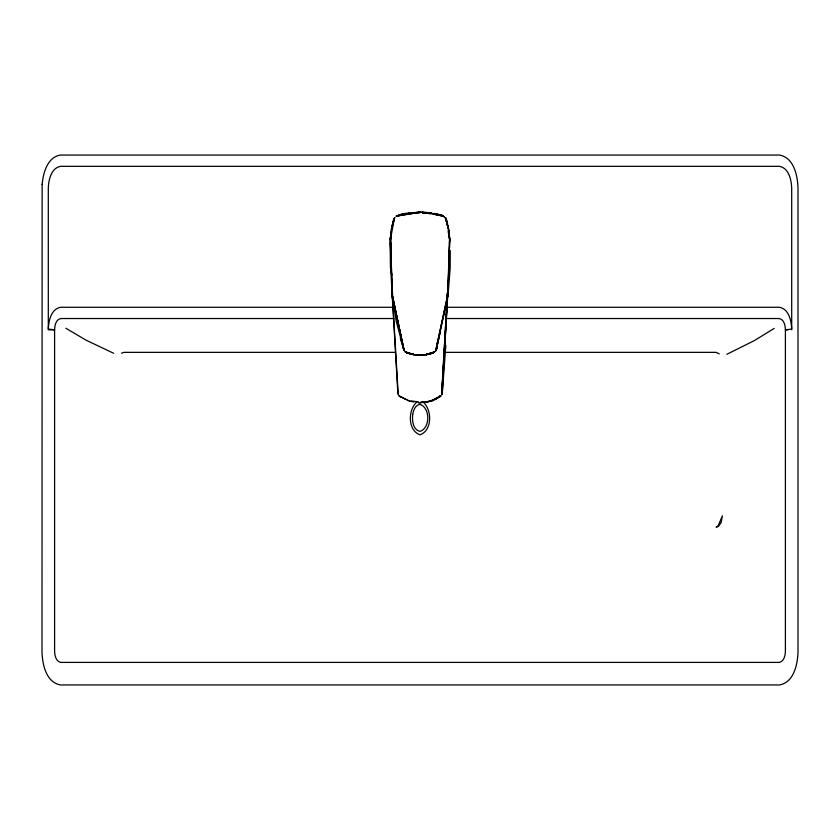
<?xml version="1.0" encoding="UTF-8"?>
<svg xmlns="http://www.w3.org/2000/svg" width="840" height="840" viewBox="0 0 840 840"><rect width="100%" height="100%" fill="white"/><g stroke="black" fill="none" stroke-linecap="round" stroke-linejoin="round"><path stroke-width="1.26" d="M444.36 216.468L443.541 216.489L444.413 217.172M450.293 250.625L450.156 268.401L448.088 294.83L444.885 309.96M447.374 298.263L447.447 293.024L441.672 394.159L441.966 392.417M447.437 293.024L441.84 392.395M449.411 243.275L449.747 238.14L448.004 294.819L436.349 349.681L440.097 332.64M390.212 239.211L390.233 238.686M447.678 294.767L449.558 239.474L448.392 228.827L445.62 218.4L448.392 228.827M436.401 348.936L435.918 350.259L447.867 294.798L449.757 238.413L449.862 239.463M390.789 239.431L390.925 235.757M449.547 239.474L448.57 228.795M391.052 247.097L390.243 238.329L391.902 294.83L396.186 320.995L403.956 350.354L392.049 294.808L404.019 350.301L400.281 338.279M442.166 392.427L441.798 394.212L447.552 298.263M442.06 392.417L447.731 293.024L442.292 392.784L445.841 345.408M403.788 348.873L404.082 350.259L392.217 294.788L390.548 238.161L392.217 294.788L403.956 350.354L403.053 346.469M391.598 228.827L394.223 218.295L391.598 228.827L390.128 239.453L390.243 238.413L391.976 294.819M390.274 239.463L391.514 228.816L393.781 218.894M390.159 239.033L390.243 238.214M436.601 348.999L436.349 349.681L437.409 342.447M436.884 346.175L436.632 349.02M436.706 345.492L436.527 348.621M390.516 239.106L394.37 218.4L393.781 219.713M393.173 223.619L393.624 221.193M447.772 294.788L435.75 350.154L436.212 348.873M443.825 315L444.36 312.48M441.882 394.275L442.281 392.448L441.578 394.894M391.419 228.795L393.876 218.957L393.519 219.608M410.004 401.226L399.284 396.081L400.722 397.278M403.463 348.621L403.62 348.054M394.002 219.503L394.359 218.736M716.919 527.006L718.148 525.735L722.4 515.833L721.098 522.701L718.515 526.25L716.1 527.111M440.139 396.669L440.695 396.102L434.753 399.525L440.643 396.039L434.742 399.473M443.342 216.384L441.966 215.754M398.034 215.754L396.637 216.374C401.069 212.604 413.448 212.993 419.979 212.037L431.172 213.843M440.706 396.092L430.154 401.153M439.226 397.183L440.643 396.039L434.711 399.399M416.798 402.119C407.831 409.836 407.631 430.584 420 434.794C432.369 430.584 432.169 409.836 423.203 402.119M774.218 328.409L754.194 340.694L726.852 354.291M121.485 353.209L123.9 352.349L395.105 352.349M413.49 354.659L406.592 352.779C415.359 355.971 425.376 356.013 434.038 352.422L429.503 354.113L431.498 353.535M432.737 353.094L434.018 352.443M432.684 352.842L433.933 352.212L426.416 354.365M395.031 217.749L394.128 218.222M396.637 216.374L403.106 213.98L396.27 216.132L419.99 212.352M429.923 213.685L419.979 212.163L396.27 216.132L405.899 213.749M396.249 216.048L397.635 215.46M429.986 401.226L427.046 401.909L433.829 399.956C436.58 401.552 405.174 403.904 425.04 402.192L419.958 402.538L429.986 401.226L433.829 399.956M399.284 215.418L403.043 214.41M426.5 354.659L431.466 353.336M407.799 213.749L410.183 213.413M413.742 212.919L419.864 212.394M426.457 354.764L426.416 354.207L426.468 354.764L420 355.32L414.362 354.9M392.375 293.024L392.438 298.263L392.564 293.024M417.575 212.51L416.608 212.52L419.244 212.405M392.459 307.282L60.69 307.282C51.093 308.889 48.615 320.849 48.332 329.07L54.6 329.805L54.6 651.126C54.695 655.357 55.892 661.637 60.9 662.403L779.1 662.403C784.109 661.637 785.306 655.357 785.4 651.126L785.4 329.805C785.306 325.574 784.109 319.294 779.1 318.528L446.229 318.528M447.542 307.282L779.31 307.282C788.907 308.889 791.385 320.849 791.669 329.07L785.4 329.805L787.92 329.805M393.771 318.528L60.9 318.528C55.892 319.294 54.695 325.574 54.6 329.805L48.3 329.805L48.3 188.507C48.531 180.169 50.946 167.99 60.69 166.32L779.31 166.32C789.054 167.99 791.469 180.169 791.7 188.507L791.7 329.805M444.895 352.349L716.1 352.349L719.25 353.861M422.226 212.499L423.402 212.51L422.016 212.425M416.126 212.583L419.99 212.73M422.394 212.825L425.995 212.961M422.552 212.468L431.33 212.888L422.289 212.069M411.474 400.953L418.457 401.909M422.405 212.447L426.143 213.003M436.107 214.484L443.048 215.702M408.524 353.315L413.584 354.207M436.58 214.505L431.256 213.276L443.615 216.384M430.836 213.36L433.314 213.896M434.112 213.402L442.344 215.408M407.148 400.323L414.036 402.098M413.564 354.365L406.067 352.212L413.553 354.48L406.067 352.212L407.316 352.832M405.993 352.422L413.532 354.575M436.884 213.98L443.069 215.722L433.65 214.21L443.656 216.29M406.634 352.653L407.284 352.937M113.642 353.283L86.027 340.158L65.835 328.23M406.119 352.128L407.348 352.727M405.342 399.305L399.441 395.934M444.57 217.35L445.169 218.022M398.8 395.514L399.556 396.406M449.747 238.214L449.852 239.243L448.476 228.805L445.925 218.264M445.83 218.253L448.476 228.805L445.882 218.201L447.594 223.514M445.704 218.873L446.145 219.975M391.944 275.131L390.432 267.54L390.169 242.718M392.259 293.024L398.192 394.212M446.439 221.141L447.626 225.771M397.677 392.448L397.887 393.614L392.364 298.263M449.61 238.151L449.694 239.474L449.788 238.591M449.747 238.329L449.82 239.463M448.14 230.738L448.392 233.216M42.137 184.453L42 651.861C42.378 664.293 46.011 682.385 60.491 684.947L779.51 684.947C793.989 682.385 797.622 664.293 798 651.861L798 188.139C797.622 175.707 793.989 157.616 779.51 155.053L60.491 155.053C47.261 157.091 43.197 173.103 42.137 184.453M412.713 414.393C412.02 420.42 412.85 429.818 420 431.382C430.374 428.022 430.374 407.747 420 404.387C415.254 404.954 413.438 410.33 412.713 414.393M390.38 238.151L390.233 239.463L390.285 238.14M435.781 350.774L435.162 351.519L435.781 350.774M440.412 395.798L439.152 397.036L440.412 395.798M439.1 396.931L434.637 399.2L439.1 396.942M433.881 352.128L426.437 354.48L433.881 352.128M422.562 354.837L417.428 354.879L422.562 354.837M408.765 213.266L409.878 213.35L408.765 213.266M397.897 392.427L398.328 394.159L397.919 392.427M443.069 215.722L442.355 215.46L443.058 215.786M405.363 352.023L404.828 351.519L405.332 352.002M446.502 219.597L445.882 218.201L446.481 219.608M449.442 238.161L448.949 234.276L449.442 238.161"/></g></svg>
